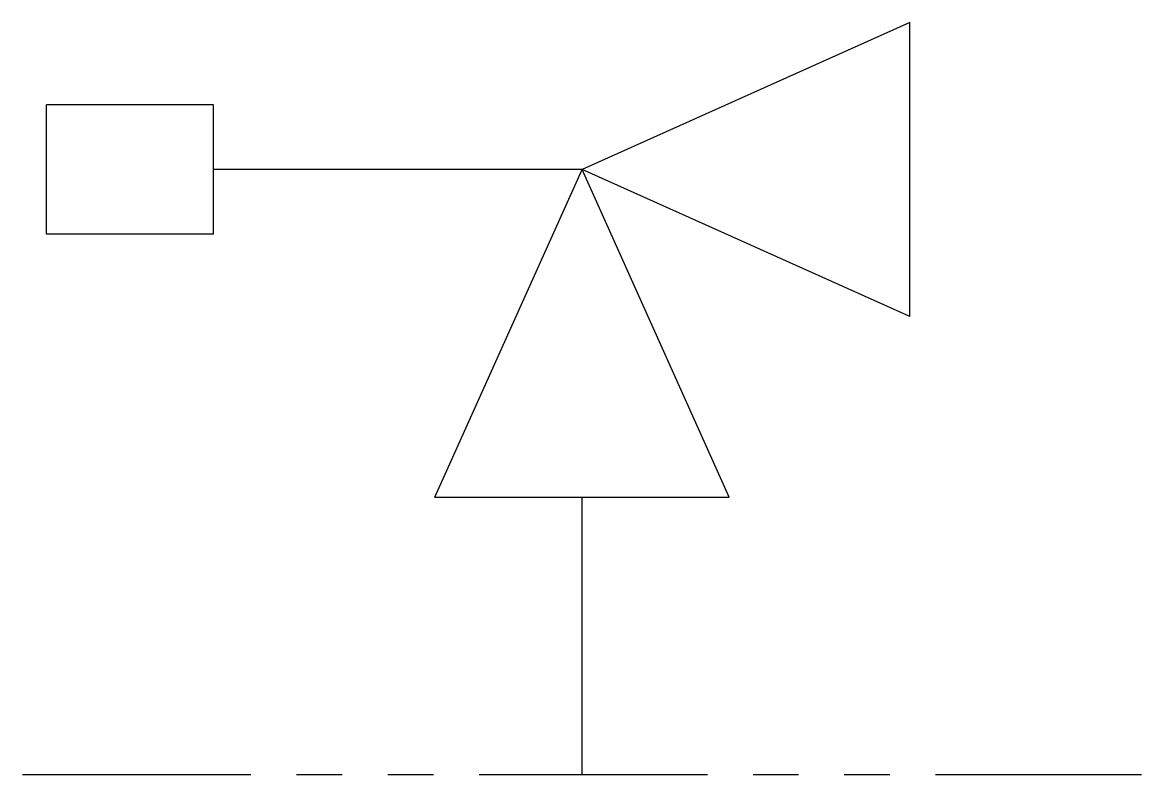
# Model space of a CAD drawing. Extents: x -20717.3 to -20702, y -11800.3 to -11790.
import ezdxf

# ---------------------------------------------------------------- set-up
doc = ezdxf.new("R2010")
doc.units = 0
doc.header["$MEASUREMENT"] = 0
doc.linetypes.add('PHANTOM2', pattern=[1.25, 0.625, -0.125, 0.125, -0.125, 0.125, -0.125])
doc.layers.get('0').update_dxf_attribs({"color": 3, "linetype": 'CONTINUOUS'})

msp = doc.modelspace()

# ---------------------------------------------------------------- linework, layer by layer
at = {"color": 2}
for p, q in [((-20705.141, -11789.985), (-20709.626, -11791.997)), ((-20705.141, -11794.01), (-20705.141, -11789.985)), ((-20714.671, -11791.111), (-20716.954, -11791.111)), ((-20716.954, -11792.884), (-20716.954, -11791.111)), ((-20714.671, -11792.884), (-20714.671, -11791.111)), ((-20709.626, -11791.997), (-20714.671, -11791.997)), ((-20711.639, -11796.483), (-20709.626, -11791.997)), ((-20705.141, -11794.01), (-20709.626, -11791.997)), ((-20707.614, -11796.483), (-20709.626, -11791.997)), ((-20714.671, -11792.884), (-20716.954, -11792.884)), ((-20711.639, -11796.483), (-20707.614, -11796.483)), ((-20709.626, -11800.278), (-20709.626, -11796.483))]:
    msp.add_line(p, q, dxfattribs=at)
at = {"color": 1, "linetype": 'PHANTOM2', "ltscale": 5}
msp.add_line((-20717.286, -11800.278), (-20701.967, -11800.278), dxfattribs=at)

doc.saveas('drawing.dxf')
